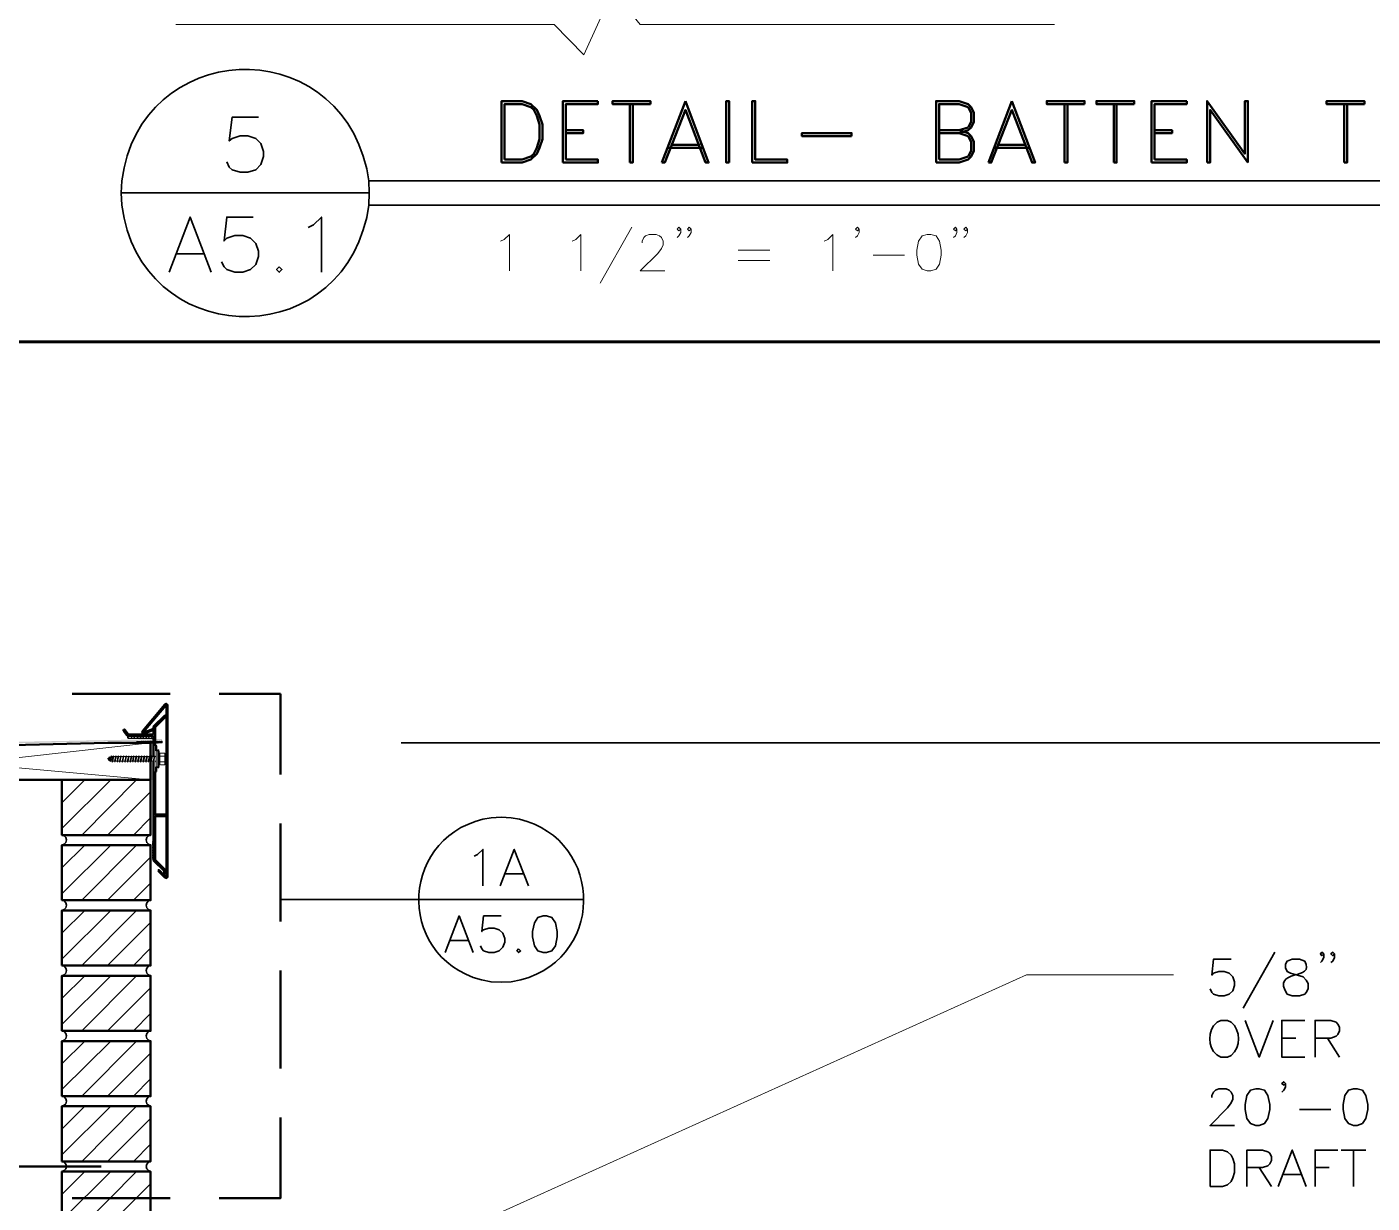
# Model space of a CAD drawing. Header units: inches. Extents: x 5 to 516, y -193 to 129.
# Drawn here: x 49.791 to 54.37, y -173.669 to -169.665 of the extents above; entities that cross this region are included whole.
import ezdxf

# ---------------------------------------------------------------- set-up
doc = ezdxf.new("R2010")
doc.units = ezdxf.units.IN
doc.header["$MEASUREMENT"] = 0
doc.layers.add('PDF7_Geometry', color=7, linetype='Continuous')
doc.layers.add('PDF7_Solid Fills', color=7, linetype='Continuous')

msp = doc.modelspace()

# ---------------------------------------------------------------- hatches: boundary and pattern name
at = {"layer": 'PDF7_Solid Fills', "transparency": 33554559}
for points in [[(49.0379975, -172.6180045), (49.0435531, -172.6180045), (49.0435529, -172.1180045), (50.2513309, -172.089117), (49.0379975, -172.112449)], [(50.2146639, -172.0899927), (49.0435529, -172.1180045), (50.2146639, -172.0943022), (50.2146639, -172.2280057), (50.2191082, -172.2280055), (50.2191082, -172.0942122), (50.2513308, -172.0935601), (50.2513308, -172.0891156), (50.2146647, -172.0891168)]]:
    msp.add_hatch(color=256, dxfattribs=at).paths.add_polyline_path(points)

# ---------------------------------------------------------------- linework, layer by layer
at = {"layer": 'PDF7_Geometry', "lineweight": 15}
for points in [[(50.2979972, -169.6568927), (51.5857751, -169.6568927), (51.6868862, -169.7602261), (51.7857751, -169.5424483), (51.8779974, -169.6568927), (53.2891087, -169.6568927)], [(51.8502197, -170.346893), (51.7424419, -170.5380041)], [(52.0168864, -170.3535616), (52.0102197, -170.3591172), (52.0046642, -170.3535616), (52.0102197, -170.346895), (52.0168864, -170.3535616), (52.0168864, -170.3646728), (52.0102197, -170.376895), (52.0046642, -170.3824505)], [(52.0524416, -170.3535616), (52.045775, -170.3591172), (52.0402194, -170.3535616), (52.045775, -170.346895), (52.0524416, -170.3535616), (52.0524416, -170.3646728), (52.045775, -170.376895), (52.0402194, -170.3824505)], [(52.6235533, -170.3535616), (52.6179977, -170.3591172), (52.6113311, -170.3535616), (52.6179977, -170.346895), (52.6235533, -170.3535616), (52.6235533, -170.3646728), (52.6179977, -170.376895), (52.6113311, -170.3824505)], [(52.9568866, -170.3535616), (52.9513311, -170.3591172), (52.9446644, -170.3535616), (52.9513311, -170.346895), (52.9568866, -170.3535616), (52.9568866, -170.3646728), (52.9513311, -170.376895), (52.9446644, -170.3824505)], [(52.9924419, -170.3535616), (52.9868863, -170.3591172), (52.9802197, -170.3535616), (52.9868863, -170.346895), (52.9924419, -170.3535616), (52.9924419, -170.3646728), (52.9868863, -170.376895), (52.9802197, -170.3824505)], [(51.4035531, -170.3946722), (51.4157753, -170.3891167), (51.4335531, -170.3713389), (51.4335531, -170.4957833)], [(51.6468867, -170.3946722), (51.6591089, -170.3891167), (51.6768867, -170.3713389), (51.6768867, -170.4957833)], [(51.885775, -170.4002264), (51.885775, -170.3946709), (51.8913305, -170.3824486), (51.8968861, -170.3768931), (51.9091083, -170.3713375), (51.9335527, -170.3713375), (51.9446638, -170.3768931), (51.9513305, -170.3824486), (51.9568861, -170.3946709), (51.9568861, -170.4068931), (51.9513305, -170.4191153), (51.9391083, -170.4368931), (51.8791083, -170.495782), (51.9624416, -170.495782)], [(52.5046647, -170.3946722), (52.5168869, -170.3891167), (52.5346647, -170.3713389), (52.5346647, -170.4957833)], [(52.2124419, -170.4246721), (52.3202197, -170.4246721)], [(52.6713314, -170.4424492), (52.7779981, -170.4424492)], [(52.2124419, -170.4602285), (52.3202197, -170.4602285)], [(50.2224414, -172.0868947), (50.1368859, -172.0868947), (50.1335525, -172.0846724), (50.1335525, -172.0813391), (50.1368859, -172.0780058)], [(50.1402202, -172.0868947), (50.1335535, -172.0813391)], [(50.1435534, -172.0802283), (50.1413312, -172.078006)], [(50.1502198, -172.0868947), (50.1435531, -172.080228)], [(50.1602194, -172.0868947), (50.1535527, -172.080228)], [(50.1713312, -172.0868947), (50.1635534, -172.080228)], [(50.1735533, -172.1046717), (50.1657755, -172.098005)], [(50.1657759, -172.0980053), (50.1657759, -172.0968942)], [(50.1657759, -172.1002275), (50.1679981, -172.0980052)], [(50.1668857, -172.1024495), (50.1691079, -172.1046717), (50.1746635, -172.098005)], [(50.1668858, -172.1046717), (50.1724413, -172.098005)], [(50.1668858, -172.1024496), (50.1702191, -172.0980051)], [(50.1757755, -172.1046717), (50.1679977, -172.098005)], [(50.1779976, -172.1046717), (50.1702198, -172.098005)], [(50.1702201, -172.1046717), (50.1768868, -172.098005)], [(50.1802197, -172.1046717), (50.1724419, -172.098005)], [(50.1724423, -172.1046717), (50.1791089, -172.098005)], [(50.1813308, -172.0868947), (50.173553, -172.080228)], [(50.1824418, -172.1046717), (50.1746641, -172.098005)], [(50.1746644, -172.1046717), (50.1813311, -172.0968939)], [(50.184664, -172.1046717), (50.1768862, -172.098005)], [(50.1768865, -172.1046717), (50.1835532, -172.0968939)], [(50.1868861, -172.1046717), (50.1791083, -172.098005)], [(50.1791086, -172.1046717), (50.1857753, -172.0968939)], [(50.1891082, -172.1035618), (50.1813305, -172.0968951)], [(50.1813308, -172.1046717), (50.1879974, -172.0968939)], [(50.1902193, -172.0868947), (50.1835526, -172.080228)], [(50.1913304, -172.1035618), (50.1835526, -172.0968951)], [(50.1835529, -172.1046717), (50.1902196, -172.0968939)], [(50.185775, -172.1046717), (50.1924417, -172.0968939)], [(50.1935536, -172.1035618), (50.1857759, -172.0968951)], [(50.1879972, -172.1035618), (50.1946638, -172.0968951)], [(50.1957758, -172.1035618), (50.187998, -172.0968951)], [(50.1902193, -172.1035618), (50.196886, -172.0968951)], [(50.1979979, -172.1035618), (50.1902201, -172.0968951)], [(50.1924414, -172.1035618), (50.1991081, -172.0968951)], [(50.20022, -172.1035618), (50.1924423, -172.0968951)], [(50.20022, -172.0868947), (50.1935534, -172.080228)], [(50.1946636, -172.1035618), (50.2013302, -172.0968951)], [(50.2024422, -172.1035618), (50.1946644, -172.0968951)], [(50.1968857, -172.1035618), (50.2035524, -172.0968951)], [(50.2046643, -172.1035618), (50.1968865, -172.0968951)], [(50.2068864, -172.1035618), (50.1991087, -172.0968951)], [(50.199109, -172.1035618), (50.2057756, -172.0968951)], [(50.2091086, -172.1035618), (50.2013308, -172.0968951)], [(50.2013311, -172.1035618), (50.2079978, -172.0968951)], [(50.2102196, -172.0868947), (50.2024418, -172.080228)], [(50.2035532, -172.1035618), (50.2102199, -172.0968951)], [(50.2113307, -172.1035618), (50.204664, -172.0968951)], [(50.2057754, -172.1035618), (50.212442, -172.0968951)], [(50.2135528, -172.1035618), (50.2068862, -172.0968951)], [(50.2079975, -172.1035618), (50.2146642, -172.0968951)], [(50.215775, -172.1035618), (50.2091083, -172.0968951)], [(50.2102196, -172.1035618), (50.2157752, -172.0968951)], [(50.2179971, -172.1035618), (50.2113304, -172.0968951)], [(50.2202192, -172.0868947), (50.2124414, -172.080228)], [(50.2124418, -172.1035618), (50.2179973, -172.0968951)], [(50.2135526, -172.0968951), (50.2202192, -172.1035618), (50.2268859, -172.0968951)], [(50.2146639, -172.1035618), (50.2202194, -172.0968951)], [(50.2157747, -172.0968951), (50.2224414, -172.1035618), (50.229108, -172.0968951)], [(50.216886, -172.1035618), (50.2224416, -172.0968951)], [(50.2179968, -172.0968951), (50.2246635, -172.1035618), (50.2313302, -172.0968951)], [(50.2191082, -172.1035618), (50.2246637, -172.0968951)], [(50.2202201, -172.0968951), (50.2268867, -172.1035618), (50.2335534, -172.095784)], [(50.2224422, -172.0968951), (50.2291089, -172.1035618), (50.2357755, -172.095784)], [(50.2246643, -172.0968951), (50.231331, -172.1035618), (50.2379977, -172.095784)], [(50.2268865, -172.0968951), (50.2335531, -172.1035618), (50.2402198, -172.095784)], [(50.2291086, -172.0968951), (50.2357753, -172.1035618), (50.2424419, -172.095784)], [(50.2313307, -172.0968951), (50.2379974, -172.1035618), (50.2446641, -172.095784)], [(50.2335529, -172.0957829), (50.2402195, -172.1024496), (50.2468862, -172.0957829)], [(50.235775, -172.0957829), (50.2424417, -172.1024496), (50.2491083, -172.0957829)], [(50.2379971, -172.0957829), (50.2446638, -172.1024496), (50.2513305, -172.0957829)], [(50.2402193, -172.0957829), (50.2468859, -172.1024496), (50.2513304, -172.0980051)], [(50.2424425, -172.0957829), (50.2491092, -172.1024496), (50.2513314, -172.1002274)], [(50.2446647, -172.0957829), (50.2513313, -172.1024496), (50.2513313, -172.1013385)], [(50.2513313, -172.1002275), (50.2468869, -172.095783)], [(50.2513313, -172.0980053), (50.2491091, -172.0957831)], [(50.2124418, -172.1024496), (49.0868861, -172.2280051)], [(50.2113313, -172.2280053), (49.0868867, -172.1257831), (49.0935534, -172.1191164)], [(50.1713312, -172.1046717), (50.1657756, -172.1002273)], [(50.231331, -172.1835596), (50.231331, -172.1291152), (50.2368866, -172.1291152)], [(50.2368863, -172.1257831), (50.2402197, -172.1257831)], [(50.2402197, -172.1868951), (50.2368863, -172.1868951), (50.2368863, -172.125784)], [(50.2402195, -172.1257831), (50.2435529, -172.1480053)], [(50.2402195, -172.1868951), (50.2402195, -172.125784)], [(50.2435526, -172.1446723), (50.2435526, -172.1457834), (50.2457749, -172.1468945), (50.2591082, -172.1468945)], [(50.2435527, -172.1491159), (50.2435527, -172.1391159), (50.2435527, -172.1368937), (50.245775, -172.1368937)], [(50.2457749, -172.1368938), (50.2591082, -172.1368938)], [(50.2591087, -172.1768945), (50.2613309, -172.1757834), (50.2613309, -172.1746723), (50.2613309, -172.1391167)], [(50.2613309, -172.1446724), (50.2613309, -172.1457835), (50.2591087, -172.1468946)], [(50.2591088, -172.1368938), (50.261331, -172.1368938), (50.261331, -172.139116)], [(50.0691086, -172.1580064), (50.0691086, -172.1546731), (50.0657753, -172.1568953)], [(50.0657754, -172.1568929), (50.0691087, -172.1580041)], [(50.0724417, -172.1602265), (50.0735529, -172.1524487), (50.0724417, -172.1491153), (50.0691084, -172.1546709)], [(50.0691086, -172.1580051), (50.0702197, -172.1635607), (50.0724419, -172.1602274)], [(50.0724418, -172.1491166), (50.0702196, -172.1635611)], [(50.0724418, -172.1602273), (50.0735529, -172.1613384)], [(50.0757749, -172.1513394), (50.0735527, -172.1613394), (50.0746638, -172.1657838), (50.0768861, -172.1635616), (50.0802194, -172.1646727)], [(50.075775, -172.1513387), (50.0735528, -172.1524499)], [(50.0791082, -172.1457823), (50.0746637, -172.1657823)], [(50.0768859, -172.16356), (50.0802193, -172.1480044), (50.0791081, -172.1457822), (50.0757748, -172.1513378)], [(50.0835525, -172.1480044), (50.0802191, -172.1646711)], [(50.0802193, -172.1480044), (50.0835526, -172.1480044)], [(50.0802193, -172.1646715), (50.0813304, -172.1680049), (50.0835526, -172.1646715)], [(50.0813303, -172.1680059), (50.0857748, -172.1457836), (50.0835525, -172.1480059)], [(50.0835525, -172.1646715), (50.089108, -172.1646715)], [(50.0924423, -172.1480044), (50.0868868, -172.1480044), (50.0835534, -172.1646711)], [(50.0857746, -172.1457823), (50.0868857, -172.1480045)], [(50.0868868, -172.1646715), (50.089109, -172.1657826)], [(50.0935532, -172.1468945), (50.0879976, -172.1480056)], [(50.0924421, -172.1480044), (50.0891088, -172.1646711)], [(50.0891089, -172.1646715), (50.09022, -172.1680049), (50.0913311, -172.1646715)], [(50.09022, -172.1680059), (50.0946644, -172.1457836), (50.0924422, -172.1480059)], [(50.0957753, -172.1480044), (50.0913309, -172.1646711)], [(50.091331, -172.1646715), (50.0979977, -172.1646715)], [(50.0946642, -172.1457823), (50.0957754, -172.1480045), (50.1013309, -172.1480045)], [(50.1013306, -172.1480044), (50.0979973, -172.1646711)], [(50.0979974, -172.1646715), (50.0991086, -172.1680049), (50.1002197, -172.1646715)], [(50.0991085, -172.1680059), (50.103553, -172.1457836), (50.1013307, -172.1480059)], [(50.1046638, -172.1480044), (50.1002194, -172.1646711)], [(50.1002196, -172.1646715), (50.1068862, -172.1646715)], [(50.1035528, -172.1457823), (50.1046639, -172.1480045), (50.1102194, -172.1480045)], [(50.106886, -172.1680059), (50.1124415, -172.1457836), (50.1102193, -172.1480059)], [(50.106886, -172.1646715), (50.106886, -172.1680049), (50.1091082, -172.1646715)], [(50.1102203, -172.1480044), (50.106887, -172.1646711)], [(50.1091081, -172.1646715), (50.1157748, -172.1646715)], [(50.1124424, -172.1480044), (50.1091091, -172.1646711)], [(50.1124424, -172.1457823), (50.1124424, -172.1480045), (50.1191091, -172.1480045)], [(50.1191088, -172.1480044), (50.1157755, -172.1646711)], [(50.1157756, -172.1680059), (50.1213312, -172.1457836), (50.119109, -172.1480059)], [(50.1157756, -172.1646715), (50.1157756, -172.1680049), (50.1179978, -172.1646715)], [(50.121331, -172.1480044), (50.1179976, -172.1646711)], [(50.1179978, -172.1646715), (50.1246644, -172.1646715)], [(50.121331, -172.1457823), (50.121331, -172.1480045), (50.1279976, -172.1480045)], [(50.1279974, -172.1480044), (50.124664, -172.1646711)], [(50.1246642, -172.1680059), (50.1302197, -172.1457836), (50.1279975, -172.1480059)], [(50.1246642, -172.1646715), (50.1246642, -172.1680049), (50.1268864, -172.1646715)], [(50.1302195, -172.1480044), (50.1268862, -172.1646711)], [(50.1268863, -172.1646715), (50.1324418, -172.1646715)], [(50.1302195, -172.1457823), (50.1302195, -172.1480045), (50.1368862, -172.1480045)], [(50.1368859, -172.1480044), (50.1324414, -172.1646711)], [(50.1324416, -172.1646715), (50.1335527, -172.1680049), (50.135775, -172.1646715)], [(50.1335527, -172.1680059), (50.1379971, -172.1457836), (50.136886, -172.1480059)], [(50.139108, -172.1480044), (50.1357747, -172.1646711)], [(50.1357748, -172.1646715), (50.1413304, -172.1646715)], [(50.1379981, -172.1457823), (50.1391092, -172.1480045), (50.1457759, -172.1480045)], [(50.1413301, -172.1646715), (50.1424413, -172.1680049), (50.1446635, -172.1646715)], [(50.1457755, -172.1480044), (50.1413311, -172.1646711)], [(50.1424423, -172.1680059), (50.1468868, -172.1457836), (50.1457757, -172.1480059)], [(50.1479977, -172.1480044), (50.1446643, -172.1646711)], [(50.1446645, -172.1646715), (50.15022, -172.1646715)], [(50.1468866, -172.1457823), (50.1479977, -172.1480045), (50.1535533, -172.1480045)], [(50.153553, -172.1480044), (50.1502197, -172.1646711)], [(50.1502198, -172.1646715), (50.1513309, -172.1680049), (50.1535531, -172.1646715)], [(50.1513309, -172.1680059), (50.1557753, -172.1457836), (50.1535531, -172.1480059)], [(50.1568862, -172.1480044), (50.1535529, -172.1646711)], [(50.153553, -172.1646715), (50.1591086, -172.1646715)], [(50.1557751, -172.1457823), (50.1568862, -172.1480045), (50.1624418, -172.1480045)], [(50.1624415, -172.1480044), (50.1591082, -172.1646711)], [(50.1591083, -172.1646715), (50.1602194, -172.1680049), (50.1624417, -172.1646715)], [(50.1602194, -172.1680059), (50.1646638, -172.1457836), (50.1624416, -172.1480059)], [(50.1624415, -172.1646715), (50.1679971, -172.1646715)], [(50.1657759, -172.1480044), (50.1624425, -172.1646711)], [(50.1646637, -172.1457823), (50.1657748, -172.1480045), (50.1713303, -172.1480045)], [(50.1713312, -172.1480044), (50.1679979, -172.1646711)], [(50.167998, -172.1646715), (50.1691091, -172.1680049), (50.1713313, -172.1646715)], [(50.1691079, -172.1680059), (50.1735524, -172.1457836), (50.1713301, -172.1480059)], [(50.1746644, -172.1480044), (50.1713311, -172.1646711)], [(50.1713312, -172.1646715), (50.1768867, -172.1646715)], [(50.1735533, -172.1457823), (50.1746644, -172.1480045), (50.18022, -172.1480045)], [(50.1802197, -172.1480044), (50.1768864, -172.1646711)], [(50.1768865, -172.1646715), (50.1779976, -172.1680049), (50.1802199, -172.1646715)], [(50.1779976, -172.1680059), (50.182442, -172.1457836), (50.1802198, -172.1480059)], [(50.1835529, -172.1480044), (50.1802196, -172.1646711)], [(50.1802197, -172.1646715), (50.1857753, -172.1646715)], [(50.1824418, -172.1457823), (50.183553, -172.1480045), (50.1891085, -172.1480045)], [(50.1891082, -172.1480044), (50.1857749, -172.1646711)], [(50.185775, -172.1646715), (50.1868862, -172.1680049), (50.1891084, -172.1646715)], [(50.1868861, -172.1680059), (50.1913306, -172.1457836), (50.1891083, -172.1480059)], [(50.1924414, -172.1480044), (50.1891081, -172.1646711)], [(50.1891082, -172.1646715), (50.1946638, -172.1646715)], [(50.1913304, -172.1457823), (50.1924415, -172.1480045), (50.197997, -172.1480045)], [(50.1946636, -172.1646715), (50.1957747, -172.1680049), (50.1979969, -172.1646715)], [(50.1979979, -172.1480044), (50.1946646, -172.1646711)], [(50.1957758, -172.1680059), (50.2002202, -172.1457836), (50.197998, -172.1480059)], [(50.2013311, -172.1480044), (50.1979978, -172.1646711)], [(50.1979979, -172.1646715), (50.2035535, -172.1646715)], [(50.20022, -172.1457823), (50.2013311, -172.1480045), (50.2068867, -172.1480045)], [(50.2068864, -172.1480044), (50.2035531, -172.1646711)], [(50.2035532, -172.1646715), (50.2046643, -172.1680049), (50.2057755, -172.1646715)], [(50.2046643, -172.1680059), (50.2091087, -172.1457836), (50.2068865, -172.1480059)], [(50.2102196, -172.1480044), (50.2057752, -172.1646711)], [(50.2057754, -172.1646715), (50.212442, -172.1646715)], [(50.2091086, -172.1457823), (50.2102197, -172.1480045), (50.2157752, -172.1480045)], [(50.215775, -172.1480044), (50.2124416, -172.1646711)], [(50.2124418, -172.1646715), (50.2135529, -172.1680049), (50.214664, -172.1646715)], [(50.2135528, -172.1680059), (50.2179973, -172.1457836), (50.215775, -172.1480059)], [(50.2191082, -172.1480044), (50.2146637, -172.1646711)], [(50.2146639, -172.1646715), (50.2213306, -172.1646715)], [(50.2179971, -172.1457823), (50.2191082, -172.1480045), (50.2224415, -172.1480045)], [(50.2246635, -172.1480044), (50.2213302, -172.1646711)], [(50.2213314, -172.1680059), (50.226887, -172.1457836), (50.2246648, -172.1480059)], [(50.2213314, -172.1646715), (50.2213314, -172.1680049), (50.2235536, -172.1646715)], [(50.2224414, -172.1480044), (50.2246636, -172.1480044)], [(50.2268867, -172.1480044), (50.2235534, -172.1646711)], [(50.2235535, -172.1646715), (50.2302202, -172.1646715)], [(50.2268867, -172.1457823), (50.2268867, -172.1480045), (50.2313312, -172.1480045)], [(50.231331, -172.1602273), (50.2302199, -172.1646717)], [(50.2302199, -172.1646715), (50.2302199, -172.1680049), (50.2313311, -172.1680049)], [(50.231331, -172.1668937), (50.2302199, -172.1680048)], [(50.231331, -172.1835608), (50.2368866, -172.1835608)], [(50.2402194, -172.1868948), (50.2435527, -172.1657837), (50.2435527, -172.148006)], [(50.2435526, -172.1646714), (50.2435526, -172.1657826), (50.2457749, -172.1668937), (50.2591082, -172.1668937)], [(50.2435526, -172.1746722), (50.2435526, -172.1757833), (50.2457749, -172.1768944), (50.2591082, -172.1768944)], [(50.2435527, -172.1491166), (50.2435527, -172.1468944), (50.245775, -172.1468944)], [(50.2435527, -172.1657837), (50.2435527, -172.1746726)], [(50.2435527, -172.1691158), (50.2435527, -172.1668936), (50.245775, -172.1668936)], [(50.2613309, -172.1646715), (50.2613309, -172.1657826), (50.2591087, -172.1668938), (50.2613309, -172.1668938), (50.2613309, -172.169116)], [(50.2591088, -172.1468945), (50.261331, -172.1468945), (50.261331, -172.1491167)], [(49.9102194, -172.3935602), (50.0768861, -172.2280046)], [(49.9102194, -172.3057826), (49.9879972, -172.2280048)], [(49.9779978, -172.4157838), (50.1646645, -172.228006)], [(50.0657754, -172.4157838), (50.2124421, -172.2691171)], [(50.1546641, -172.4157838), (50.2124418, -172.3568949)], [(49.9102194, -172.6157824), (50.0768861, -172.4502268)], [(49.9102194, -172.5280048), (49.9879972, -172.450227)], [(49.9779978, -172.638006), (50.1646645, -172.4502282)], [(50.0657754, -172.638006), (50.2124421, -172.4913393)], [(50.1546641, -172.638006), (50.2124418, -172.5791171)], [(49.9102194, -172.8380047), (50.0768861, -172.6724491)], [(49.9102194, -172.7502271), (49.9879972, -172.6724493)], [(49.9779978, -172.8602282), (50.1646645, -172.6724504)], [(50.0657754, -172.8602282), (50.2124421, -172.7135616)], [(50.1546641, -172.8602282), (50.2124418, -172.8013393)], [(49.1124423, -174.7335601), (53.1935539, -172.8913377), (53.6935539, -172.8913377)], [(49.9102194, -173.0602269), (50.0768861, -172.8946713)], [(49.9102194, -172.9724493), (49.9879972, -172.8946715)], [(49.9779978, -173.0824505), (50.1646645, -172.8946727)], [(50.0657754, -173.0824505), (50.2124421, -172.9357838)], [(50.1546641, -173.0824505), (50.2124418, -173.0235616)], [(49.9102194, -173.2824491), (50.0768861, -173.1168936)], [(49.9102194, -173.1946715), (49.9879972, -173.1168937)], [(49.9779978, -173.3046727), (50.1646645, -173.1168949)], [(50.0657754, -173.3046727), (50.2124421, -173.158006)], [(50.1546641, -173.3046727), (50.2124418, -173.2457838)], [(49.9102194, -173.5046714), (50.0768861, -173.3391158)], [(49.9102194, -173.4168938), (49.9879972, -173.339116)], [(49.9779978, -173.526895), (50.1646645, -173.3391172)], [(50.0657754, -173.526895), (50.2124421, -173.3802283)], [(50.1546641, -173.526895), (50.2124418, -173.4680061)], [(49.9102194, -173.7268936), (50.0768861, -173.561338)], [(49.9102194, -173.639116), (49.9879972, -173.5613382)], [(49.9779978, -173.7491172), (50.1646645, -173.5613394)], [(50.0657754, -173.7491172), (50.2124421, -173.6024505)]]:
    msp.add_lwpolyline(points, dxfattribs=at)
at = {"layer": 'PDF7_Geometry', "lineweight": 50}
for points in [[(51.4068863, -170.1268946), (51.4768863, -170.1268946), (51.5068863, -170.1168946), (51.5268863, -170.0968946), (51.5357752, -170.0768946), (51.5457752, -170.0468946), (51.5457752, -169.9980057), (51.5357752, -169.9680057), (51.5268863, -169.9480057), (51.5068863, -169.9280057), (51.4768863, -169.9180057), (51.4068863, -169.9180057)], [(51.4168865, -170.1168931), (51.4768865, -170.1168931), (51.5068865, -170.1068931), (51.5168865, -170.0968931), (51.5268865, -170.0768931), (51.5357754, -170.046893), (51.5357754, -169.9980042), (51.5268865, -169.9680042), (51.5168865, -169.9480042), (51.5068865, -169.9380042), (51.4768865, -169.9280042), (51.4168865, -169.9280042)], [(51.9135535, -169.9280057), (51.7846646, -169.9280057), (51.7846646, -169.9180057), (51.9135535, -169.9180057)], [(52.1813313, -170.1268946), (52.1813313, -169.9180057), (52.1713313, -169.9180057), (52.1713313, -170.1268946)], [(52.26022, -170.1268951), (52.26022, -169.9180062), (52.27022, -169.9180062), (52.27022, -170.1168951), (52.3791089, -170.1168951), (52.3791089, -170.1268951)], [(53.3913311, -169.9280057), (53.2624422, -169.9280057), (53.2624422, -169.9180057), (53.3913311, -169.9180057)], [(53.5602199, -169.9280057), (53.431331, -169.9280057), (53.431331, -169.9180057), (53.5602199, -169.9180057)], [(54.3435531, -169.9280057), (54.2146642, -169.9280057), (54.2146642, -169.9180057), (54.3435531, -169.9180057)], [(52.5979977, -170.0368947), (52.4291088, -170.0368947), (52.4291088, -170.0268947), (52.5979977, -170.0268947)], [(49.0868867, -172.2280057), (49.0868867, -172.1257835), (50.0668867, -172.1024501), (50.2124423, -172.1024501), (50.2124423, -172.2280057)], [(49.9102194, -172.4157835), (49.9102194, -172.2280057), (50.2124416, -172.2280057), (50.2124416, -172.4157835)], [(49.9102194, -172.6380057), (49.9102194, -172.4502279), (50.2124416, -172.4502279), (50.2124416, -172.6380057)], [(49.9102194, -172.860228), (49.9102194, -172.6724502), (50.2124416, -172.6724502), (50.2124416, -172.860228)], [(49.9102194, -173.0824502), (49.9102194, -172.8946724), (50.2124416, -172.8946724), (50.2124416, -173.0824502)], [(49.9102194, -173.3046724), (49.9102194, -173.1168947), (50.2124416, -173.1168947), (50.2124416, -173.3046724)], [(49.9102194, -173.5268947), (49.9102194, -173.3391169), (50.2124416, -173.3391169), (50.2124416, -173.5268947)], [(49.9102194, -173.7491169), (49.9102194, -173.5613391), (50.2124416, -173.5613391), (50.2124416, -173.7491169)]]:
    msp.add_lwpolyline(points, close=True, dxfattribs=at)
for points in [[(51.7346646, -169.9180057), (51.6157757, -169.9180057), (51.6157757, -170.1268946)], [(51.7346642, -169.9180041), (51.7346642, -169.9280042), (51.6257753, -169.9280042), (51.6257753, -170.1168931)], [(51.8535529, -169.9280042), (51.8535529, -170.1268931), (51.8435529, -170.1268931)], [(51.8435533, -169.9280042), (51.8435533, -170.1268931)], [(52.0324424, -169.9180056), (52.1113313, -170.1268945), (52.1013313, -170.1268945), (52.0324424, -169.9480056), (51.9624424, -170.1268945), (51.9524424, -170.1268945)], [(52.0324424, -169.9180057), (51.9524424, -170.1268946)], [(52.9646639, -170.0268946), (52.9946639, -170.0168946), (53.0046639, -170.0080057), (53.0146639, -169.9880057), (53.0146639, -169.9580057), (53.0046639, -169.9380057), (52.9946639, -169.9280057), (52.9646639, -169.9180057), (52.885775, -169.9180057), (52.885775, -170.1268946)], [(52.8957758, -170.016893), (52.9646647, -170.016893), (52.9946647, -170.0080042), (53.0046647, -169.9880042), (53.0046647, -169.9580042), (52.9946647, -169.9380042), (52.9646647, -169.9280042), (52.8957758, -169.9280042), (52.8957758, -170.1168931)], [(53.1435536, -169.9180056), (53.2224425, -170.1268945), (53.2124425, -170.1268945), (53.1435536, -169.9480056), (53.0735536, -170.1268945), (53.0635536, -170.1268945)], [(53.1435536, -169.9180057), (53.0635536, -170.1268946)], [(53.3224421, -169.9280042), (53.3224421, -170.1268931)], [(53.3324422, -169.9280042), (53.3324422, -170.1268931), (53.3224422, -170.1268931)], [(53.4902198, -169.9280042), (53.4902198, -170.1268931)], [(53.50022, -169.9280042), (53.50022, -170.1268931), (53.49022, -170.1268931)], [(53.7391091, -169.9180057), (53.6191091, -169.9180057), (53.6191091, -170.1268946)], [(53.7391087, -169.9180041), (53.7391087, -169.9280042), (53.6291087, -169.9280042), (53.6291087, -170.1168931)], [(53.9468866, -170.1268946), (53.9468866, -169.9180057), (53.9368866, -169.9180057), (53.9368866, -170.0968946), (53.8079977, -169.9180057), (53.8079977, -170.1268946)], [(54.274664, -169.9280042), (54.274664, -170.1268931)], [(54.2846648, -169.9280042), (54.2846648, -170.1268931), (54.2746648, -170.1268931)], [(53.9468867, -170.1268945), (53.8179978, -169.9480056), (53.8179978, -170.1268945), (53.8079978, -170.1268945)], [(51.6257753, -170.016894), (51.6846642, -170.016894), (51.6846642, -170.026894), (51.6257753, -170.026894)], [(52.9646641, -170.016894), (52.9946641, -170.026894), (53.0046641, -170.036894), (53.0146641, -170.056894), (53.0146641, -170.086894), (53.0046641, -170.106894), (52.9946641, -170.116894), (52.9646641, -170.126894), (52.8857752, -170.126894)], [(52.8957758, -170.0268947), (52.9646647, -170.0268947), (52.9946647, -170.0368947), (53.0046647, -170.0568947), (53.0046647, -170.0868947), (52.9946647, -170.1068947), (52.9646647, -170.1168947), (52.8957758, -170.1168947)], [(53.6291087, -170.016894), (53.6891087, -170.016894), (53.6891087, -170.026894), (53.6291087, -170.026894)], [(51.9724421, -170.0768938), (52.091331, -170.0768938)], [(51.9824422, -170.0668931), (52.0824422, -170.0668931)], [(53.0835533, -170.0768938), (53.2024422, -170.0768938)], [(53.0935534, -170.0668931), (53.1935534, -170.0668931)], [(51.6257753, -170.1168944), (51.7346642, -170.1168944), (51.7346642, -170.1268944), (51.6157753, -170.1268944)], [(53.6291087, -170.1168944), (53.7391087, -170.1168944), (53.7391087, -170.1268944), (53.6191087, -170.1268944)], [(49.9457757, -171.9357829), (50.2791091, -171.9357829)], [(50.4457758, -171.9357829), (50.6546647, -171.9357829)], [(50.6546641, -171.9357829), (50.6546641, -172.2102274)], [(50.2702198, -171.9746726), (50.2691087, -171.9713393), (50.2657754, -171.9691171), (50.2613309, -171.9713393), (50.1846642, -172.0624504)], [(50.2668863, -171.9746713), (50.2657752, -171.9746713), (50.2657752, -171.9735602), (50.2646641, -171.9746713), (50.1879974, -172.0646713)], [(50.2602194, -172.5602281), (50.2646639, -172.5624503), (50.2691083, -172.5602281), (50.2702195, -172.5568948), (50.2702195, -171.9746725)], [(50.2624418, -172.5568937), (50.264664, -172.5580048), (50.2668863, -172.5557826), (50.2668863, -171.9746715)], [(50.219108, -172.0735609), (50.2213302, -172.0724498), (50.2224414, -172.0702275), (50.2224414, -172.0480053)], [(50.2224414, -172.046894), (50.2602191, -172.0091162)], [(50.2224414, -172.0480062), (50.2224414, -172.0468951)], [(50.2635531, -172.0135598), (50.2279975, -172.0491153), (50.2279975, -172.0502265)], [(50.2279978, -172.109116), (50.2279978, -172.0502271)], [(50.2602199, -172.0091155), (50.2635532, -172.0091155), (50.2646643, -172.0113377), (50.2635532, -172.01356)], [(50.1313306, -172.075784), (50.1202194, -172.0613396)], [(50.1202199, -172.061339), (50.1202199, -172.0591168), (50.121331, -172.0568946), (50.1235532, -172.0568946), (50.1246643, -172.0580057)], [(50.1357748, -172.0724497), (50.1246637, -172.0580052)], [(50.1357748, -172.0780039), (50.1313304, -172.0757816)], [(50.1413301, -172.0780039), (50.1357746, -172.0780039)], [(50.1368859, -172.0735596), (50.1357748, -172.0724485)], [(50.2191082, -172.0735596), (50.1368859, -172.0735596)], [(50.2024422, -172.0768939), (50.20022, -172.0802273), (50.1979978, -172.0768939), (50.1946644, -172.0802273), (50.1924422, -172.0768939), (50.19022, -172.0802273), (50.1868867, -172.0768939), (50.1846644, -172.0802273), (50.1824422, -172.0768939), (50.1791089, -172.0802273), (50.1768867, -172.0768939), (50.1746644, -172.0802273), (50.1713311, -172.0768939), (50.1691089, -172.0802273), (50.1668867, -172.0768939), (50.1635533, -172.0802273), (50.1613311, -172.0768939), (50.1591089, -172.0802273), (50.1557755, -172.0768939), (50.1535533, -172.0802273), (50.1513311, -172.0768939), (50.1479978, -172.0802273), (50.1457755, -172.0768939), (50.1435533, -172.0802273)], [(50.1902193, -172.0702275), (50.1857749, -172.0702275), (50.1835526, -172.0668942), (50.1846638, -172.0624498)], [(50.1879971, -172.064671), (50.1879971, -172.0668932), (50.1891082, -172.0668932), (50.2191082, -172.0557821), (50.2202194, -172.0591154), (50.1902194, -172.0702265)], [(50.2024422, -172.0768939), (50.2046644, -172.0802273), (50.2068866, -172.078005)], [(50.2224415, -172.0813372), (50.2213304, -172.079115), (50.2191082, -172.0780039), (50.2068859, -172.0780039)], [(50.2224414, -172.0813382), (50.2224414, -172.1480049)], [(50.231331, -172.129117), (50.231331, -172.1124503), (50.2279977, -172.1102281)], [(50.2279978, -172.1102282), (50.2279978, -172.1091171)], [(50.2224414, -172.1680059), (50.2224414, -172.4368948)], [(50.231331, -172.1835608), (50.231331, -172.1991163)], [(50.231331, -172.1991157), (50.2279977, -172.2013379)], [(50.2279978, -172.20245), (50.2279978, -172.2013389)], [(50.2279978, -172.344671), (50.2279978, -172.2024488)], [(50.2291089, -172.3457832), (50.2279978, -172.3457832), (50.2279978, -172.3446721)], [(50.2279978, -172.3524496), (50.2279978, -172.3513385), (50.2291089, -172.3513385)], [(50.2279978, -172.4991171), (50.2279978, -172.3524504)], [(50.262442, -172.3513388), (50.2646642, -172.3502277), (50.2657753, -172.3491165), (50.2646642, -172.3468943), (50.262442, -172.3457832), (50.2291087, -172.3457832)], [(50.262442, -172.3513374), (50.2291087, -172.3513374)], [(50.6546641, -172.3768953), (50.6546641, -172.7102287)], [(50.2224424, -172.4991172), (50.2235535, -172.4980061), (50.2202202, -172.4957839), (50.2235535, -172.4924505), (50.2202202, -172.4902283), (50.2235535, -172.4880061), (50.2202202, -172.4846727), (50.2235535, -172.4824505), (50.2202202, -172.4802283), (50.2235535, -172.476895), (50.2202202, -172.4746727), (50.2235535, -172.4724505), (50.2202202, -172.4702283), (50.2235535, -172.466895), (50.2202202, -172.4646727), (50.2235535, -172.4624505), (50.2202202, -172.4591172), (50.2235535, -172.456895), (50.2202202, -172.4546727), (50.2235535, -172.4513394), (50.2202202, -172.4491172), (50.2235535, -172.446895), (50.2202202, -172.4435616), (50.2235535, -172.4413394), (50.2202202, -172.4391172), (50.2224424, -172.436895)], [(50.2224414, -172.5013392), (50.2224414, -172.499117)], [(50.2224414, -172.5024492), (50.2224414, -172.5013381)], [(50.2579977, -172.5391166), (50.2579977, -172.5380055), (50.2224422, -172.50245)], [(50.2635531, -172.5357834), (50.2279975, -172.5002278)], [(50.2279978, -172.500227), (50.2279978, -172.4991159)], [(50.262442, -172.5568948), (50.2402198, -172.5346726), (50.2379975, -172.5380059)], [(50.2602199, -172.5602269), (50.2379976, -172.5380046)], [(50.2635531, -172.535783), (50.2635531, -172.5468941), (50.2568864, -172.5491163), (50.2579975, -172.5391163)], [(50.6546641, -172.8768954), (50.6546641, -173.2102287)], [(50.0435529, -173.5435621), (49.6113307, -173.5435621), (49.6113307, -173.3357843)], [(50.6546641, -173.3768954), (50.6546641, -173.6513399), (50.4457752, -173.6513399)], [(50.2791091, -173.6513389), (49.9457757, -173.6513389)]]:
    msp.add_lwpolyline(points, dxfattribs=at)
at = {"layer": 'PDF7_Geometry', "lineweight": 35}
for points in [[(50.5791082, -169.9724491), (50.4902193, -169.9724491), (50.4802193, -170.0535602), (50.4902193, -170.0446713), (50.516886, -170.0357824), (50.5435527, -170.0357824), (50.5702193, -170.0446713), (50.5879971, -170.0624491), (50.596886, -170.0891157), (50.596886, -170.1068935), (50.5879971, -170.1335602), (50.5702193, -170.151338), (50.5435527, -170.1602268), (50.516886, -170.1602268), (50.4902193, -170.151338), (50.4802193, -170.1424491), (50.4713304, -170.1246713)], [(50.9479976, -170.1480054), (50.9546643, -170.1891165), (50.9557754, -170.2302277), (50.112442, -170.2302277)], [(50.1146643, -170.1891165), (50.112442, -170.2302277), (50.1146643, -170.2724499)], [(50.9546644, -170.1891148), (56.6313316, -170.1891148)], [(50.9479976, -170.313561), (50.9546643, -170.2724499), (50.9557754, -170.2302277)], [(50.2757748, -170.5002269), (50.3468859, -170.3124491), (50.417997, -170.5002269)], [(50.5613312, -170.3124488), (50.4713312, -170.3124488), (50.4624423, -170.3935599), (50.4713312, -170.384671), (50.4991089, -170.3757821), (50.5257756, -170.3757821), (50.5524423, -170.384671), (50.5702201, -170.4024488), (50.579109, -170.4291155), (50.579109, -170.4468933), (50.5702201, -170.4735599), (50.5524423, -170.4913377), (50.5257756, -170.5002266), (50.4991089, -170.5002266), (50.4713312, -170.4913377), (50.4624423, -170.4824488), (50.4535534, -170.464671)], [(50.7491092, -170.3480052), (50.766887, -170.3391163), (50.7935537, -170.3124496), (50.7935537, -170.5002274)], [(50.9546644, -170.2724482), (56.6313316, -170.2724482)], [(50.3024415, -170.4380049), (50.3913304, -170.4380049)], [(51.0646644, -172.1024496), (57.1235536, -172.1024496), (56.7491092, -172.1024496)], [(51.4391086, -172.3568937), (51.4057752, -172.3546714), (51.3713308, -172.3568937)], [(49.9102194, -172.4502279), (49.9179972, -172.4468946), (49.9235527, -172.441339), (49.9257749, -172.4324502), (49.9235527, -172.4246724), (49.9179972, -172.4180057), (49.9102194, -172.4157835)], [(50.2124418, -172.4157838), (50.204664, -172.418006), (50.1991084, -172.4246726), (50.1968862, -172.4324504), (50.1991084, -172.4413393), (50.204664, -172.4468949), (50.2124418, -172.4502282)], [(51.3135534, -172.4880064), (51.3246645, -172.4824509), (51.3435534, -172.4646731), (51.3435534, -172.5891176)], [(51.402442, -172.5891168), (51.4502198, -172.4646724), (51.4979976, -172.5891168)], [(51.4202197, -172.5480063), (51.4802197, -172.5480063)], [(49.9102194, -172.6724502), (49.9179972, -172.6691168), (49.9235527, -172.6635613), (49.9257749, -172.6546724), (49.9235527, -172.6468946), (49.9179972, -172.6402279), (49.9102194, -172.6380057)], [(50.2124418, -172.638006), (50.204664, -172.6402282), (50.1991084, -172.6468949), (50.1968862, -172.6546727), (50.1991084, -172.6635616), (50.204664, -172.6691171), (50.2124418, -172.6724504)], [(50.6546641, -172.6357839), (51.1246641, -172.6357839)], [(51.6868862, -172.6357839), (51.1246639, -172.6357839)], [(51.214664, -172.8157833), (51.2624418, -172.6913389), (51.3102195, -172.8157833)], [(51.4057752, -172.6913394), (51.3457752, -172.6913394), (51.3402197, -172.7446728), (51.3457752, -172.7380061), (51.363553, -172.7324505), (51.3813308, -172.7324505), (51.3991086, -172.7380061), (51.4113308, -172.7502283), (51.4179975, -172.7680061), (51.4179975, -172.7802283), (51.4113308, -172.7980061), (51.3991086, -172.8102283), (51.3813308, -172.8157839), (51.363553, -172.8157839), (51.3457752, -172.8102283), (51.3402197, -172.8035617), (51.3346641, -172.7924505)], [(51.2324422, -172.7746728), (51.2924422, -172.7746728)], [(54.039109, -172.8146711), (53.9313312, -173.0046712)], [(54.2057757, -172.8202276), (54.199109, -172.8268943), (54.1935535, -172.8202276), (54.199109, -172.814672), (54.2057757, -172.8202276), (54.2057757, -172.8324498), (54.199109, -172.844672), (54.1935535, -172.8502276)], [(54.2413309, -172.8202276), (54.2357754, -172.8268943), (54.2291087, -172.8202276), (54.2357754, -172.814672), (54.2413309, -172.8202276), (54.2413309, -172.8324498), (54.2357754, -172.844672), (54.2291087, -172.8502276)], [(49.9102194, -172.8946724), (49.9179972, -172.8913391), (49.9235527, -172.8857835), (49.9257749, -172.8768946), (49.9235527, -172.8691169), (49.9179972, -172.8624502), (49.9102194, -172.860228)], [(50.2124418, -172.8602282), (50.204664, -172.8624505), (50.1991084, -172.8691171), (50.1968862, -172.8768949), (50.1991084, -172.8857838), (50.204664, -172.8913393), (50.2124418, -172.8946727)], [(53.8902199, -172.8380047), (53.8302199, -172.8380047), (53.8246644, -172.8924491), (53.8302199, -172.8857824), (53.8479977, -172.8802269), (53.8657755, -172.8802269), (53.8835533, -172.8857824), (53.8957755, -172.8980047), (53.9013311, -172.9157824), (53.9013311, -172.9280047), (53.8957755, -172.9457824), (53.8835533, -172.9580047), (53.8657755, -172.9635602), (53.8479977, -172.9635602), (53.8302199, -172.9580047), (53.8246644, -172.951338), (53.8179977, -172.9391158)], [(54.14022, -172.8446713), (54.1224422, -172.8380047), (54.0979978, -172.8380047), (54.08022, -172.8446713), (54.0746644, -172.8557824), (54.0746644, -172.8680047), (54.08022, -172.8802269), (54.0924422, -172.8857824), (54.1157755, -172.8924491), (54.1346644, -172.8980047), (54.1457755, -172.9102269), (54.1524422, -172.921338), (54.1524422, -172.9391158), (54.1457755, -172.951338), (54.14022, -172.9580047), (54.1224422, -172.9635602), (54.0979978, -172.9635602), (54.08022, -172.9580047)], [(51.3379974, -172.909116), (51.3713308, -172.9157826), (51.4057752, -172.9168937), (51.4391086, -172.9157826), (51.4724419, -172.909116)], [(53.8902197, -173.0524497), (53.8779975, -173.0468941), (53.8546641, -173.0468941), (53.8424419, -173.0524497), (53.8302197, -173.0646719)], [(53.9379975, -173.0468941), (53.9857753, -173.1713386), (54.0324419, -173.0468941)], [(54.1402203, -173.171338), (54.0624425, -173.171338), (54.0624425, -173.0468936), (54.1402203, -173.0468936)], [(54.1757758, -173.171338), (54.1757758, -173.0468936), (54.2291091, -173.0468936), (54.2468869, -173.0524491), (54.2535536, -173.0591158), (54.2591091, -173.0702269), (54.2591091, -173.0824491), (54.2535536, -173.0946713), (54.2468869, -173.1002269), (54.2291091, -173.1068936), (54.1757758, -173.1068936)], [(49.9102194, -173.1168947), (49.9179972, -173.1135613), (49.9235527, -173.1080058), (49.9257749, -173.0991169), (49.9235527, -173.0913391), (49.9179972, -173.0846724), (49.9102194, -173.0824502)], [(50.2124418, -173.0824505), (50.204664, -173.0846727), (50.1991084, -173.0913394), (50.1968862, -173.0991171), (50.1991084, -173.108006), (50.204664, -173.1135616), (50.2124418, -173.1168949)], [(54.0624425, -173.1068939), (54.1102203, -173.1068939)], [(54.2179974, -173.1068939), (54.2591085, -173.1713384)], [(53.8546641, -173.1713386), (53.8779975, -173.1713386), (53.8902197, -173.165783)], [(53.8246642, -173.309117), (53.8246642, -173.3024503), (53.8302198, -173.2913392), (53.8368864, -173.2846725), (53.8479976, -173.279117), (53.872442, -173.279117), (53.8835531, -173.2846725), (53.8902198, -173.2913392), (53.8957753, -173.3024503), (53.8957753, -173.3146725), (53.8902198, -173.3268948), (53.8779976, -173.3446725), (53.8179976, -173.4046725), (53.9013309, -173.4046725)], [(54.0746642, -173.2613378), (54.0691087, -173.2668933), (54.062442, -173.2613378), (54.0691087, -173.2557822), (54.0746642, -173.2613378), (54.0746642, -173.27356), (54.0691087, -173.2846711), (54.062442, -173.2913378)], [(49.9102194, -173.3391169), (49.9179972, -173.3357836), (49.9235527, -173.330228), (49.9257749, -173.3213391), (49.9235527, -173.3135613), (49.9179972, -173.3068947), (49.9102194, -173.3046724)], [(50.2124418, -173.3046727), (50.204664, -173.3068949), (50.1991084, -173.3135616), (50.1968862, -173.3213394), (50.1991084, -173.3302283), (50.204664, -173.3357838), (50.2124418, -173.3391172)], [(54.1224423, -173.3502276), (54.229109, -173.3502276)], [(53.9435534, -173.6124504), (53.9435534, -173.488006), (53.9968867, -173.488006), (54.0146645, -173.4935615), (54.0213312, -173.4991171), (54.0268867, -173.5113393), (54.0268867, -173.5235615), (54.0213312, -173.5346726), (54.0146645, -173.5413393), (53.9968867, -173.5468949), (53.9435534, -173.5468949)], [(54.0502197, -173.6124504), (54.0979974, -173.488006), (54.1457752, -173.6124504)], [(54.1757758, -173.6124504), (54.1757758, -173.488006), (54.2535536, -173.488006)], [(54.2646644, -173.4880065), (54.3479978, -173.4880065)], [(54.3068866, -173.4880065), (54.3068866, -173.612451)], [(49.9102194, -173.5613391), (49.9179972, -173.5580058), (49.9235527, -173.5524502), (49.9257749, -173.5435614), (49.9235527, -173.5357836), (49.9179972, -173.5291169), (49.9102194, -173.5268947)], [(50.2124418, -173.526895), (50.204664, -173.5291172), (50.1991084, -173.5357838), (50.1968862, -173.5435616), (50.1991084, -173.5524505), (50.204664, -173.5580061), (50.2124418, -173.5613394)], [(53.9857756, -173.5468941), (54.0268867, -173.6124497)], [(54.1757758, -173.5468941), (54.2235536, -173.5468941)], [(54.0691089, -173.5713399), (54.1279978, -173.5713399)]]:
    msp.add_lwpolyline(points, dxfattribs=at)
at = {"layer": 'PDF7_Geometry', "lineweight": 15}
for points in [[(52.8557751, -170.3713387), (52.8379973, -170.3768943), (52.8257751, -170.394672), (52.8202196, -170.424672), (52.8202196, -170.4424498), (52.8257751, -170.4724498), (52.8379973, -170.4902276), (52.8557751, -170.4957831), (52.8679973, -170.4957831), (52.8857751, -170.4902276), (52.8968862, -170.4724498), (52.9035529, -170.4424498), (52.9035529, -170.424672), (52.8968862, -170.394672), (52.8857751, -170.3768943), (52.8679973, -170.3713387)], [(50.1657758, -172.0980054), (50.1668869, -172.1046721), (50.2513313, -172.1024499), (50.2513313, -172.0957832)]]:
    msp.add_lwpolyline(points, close=True, dxfattribs=at)
at = {"layer": 'PDF7_Geometry', "lineweight": 35}
for points in [[(50.6502198, -170.4824498), (50.641331, -170.4913387), (50.6502198, -170.5002276), (50.6591087, -170.4913387)], [(51.5479973, -172.6913394), (51.5302196, -172.696895), (51.5191084, -172.7146728), (51.5124418, -172.7446728), (51.5124418, -172.7624505), (51.5191084, -172.7924505), (51.5302196, -172.8102283), (51.5479973, -172.8157839), (51.5602196, -172.8157839), (51.5779973, -172.8102283), (51.5902196, -172.7924505), (51.5957751, -172.7624505), (51.5957751, -172.7446728), (51.5902196, -172.7146728), (51.5779973, -172.696895), (51.5602196, -172.6913394)], [(51.464664, -172.8035605), (51.4591084, -172.8102271), (51.464664, -172.8157827), (51.4713307, -172.8102271)], [(53.9735533, -173.2791171), (53.9557755, -173.2846726), (53.9435533, -173.3024504), (53.9379977, -173.3324504), (53.9379977, -173.3502282), (53.9435533, -173.3802282), (53.9557755, -173.398006), (53.9735533, -173.4046726), (53.9857755, -173.4046726), (54.0035533, -173.398006), (54.0146644, -173.3802282), (54.0213311, -173.3502282), (54.0213311, -173.3324504), (54.0146644, -173.3024504), (54.0035533, -173.2846726), (53.9857755, -173.2791171)], [(54.3068866, -173.2791171), (54.2891089, -173.2846726), (54.2768866, -173.3024504), (54.2713311, -173.3324504), (54.2713311, -173.3502282), (54.2768866, -173.3802282), (54.2891089, -173.398006), (54.3068866, -173.4046726), (54.3191089, -173.4046726), (54.3368866, -173.398006), (54.3479978, -173.3802282), (54.3546644, -173.3502282), (54.3546644, -173.3324504), (54.3479978, -173.3024504), (54.3368866, -173.2846726), (54.3191089, -173.2791171)], [(53.8179978, -173.6124504), (53.8179978, -173.488006), (53.8602201, -173.488006), (53.8779978, -173.4935615), (53.8902201, -173.5057838), (53.8957756, -173.5168949), (53.9013312, -173.5346726), (53.9013312, -173.5646726), (53.8957756, -173.5824504), (53.8902201, -173.5946726), (53.8779978, -173.6068949), (53.8602201, -173.6124504)]]:
    msp.add_lwpolyline(points, close=True, dxfattribs=at)
at = {"layer": 'PDF7_Geometry', "lineweight": 60}
msp.add_lwpolyline([(14.901328, -170.7368941), (57.2346648, -170.7368941)], close=True, dxfattribs=at)
at = {"layer": 'PDF7_Geometry', "lineweight": 35}
for points in [[(50.9479976, -170.1480054), (50.8393865, -169.6748017), (50.1756272, -169.7080054), (50.1146643, -170.1891165)], [(50.1146643, -170.2724499), (50.1752939, -170.7533759), (50.8397013, -170.7866907), (50.9479976, -170.313561)], [(51.3713308, -172.3568937), (51.0618308, -172.4039863), (51.0364974, -172.8255974), (51.3379974, -172.909116)], [(51.4724419, -172.909116), (51.7751456, -172.826653), (51.7496086, -172.4030233), (51.4391086, -172.3568937)], [(54.08022, -172.9580047), (54.0243681, -172.867338), (54.1806459, -172.9137639), (54.14022, -172.8446713)], [(53.8902197, -173.165783), (53.9238123, -173.1375608), (53.9225345, -173.0805052), (53.8902197, -173.0524497)], [(53.8302197, -173.0646719), (53.8079975, -173.0981904), (53.8127567, -173.1563571), (53.8546641, -173.1713386)]]:
    msp.add_open_spline(points, degree=3, dxfattribs=at)

doc.saveas('drawing.dxf')
